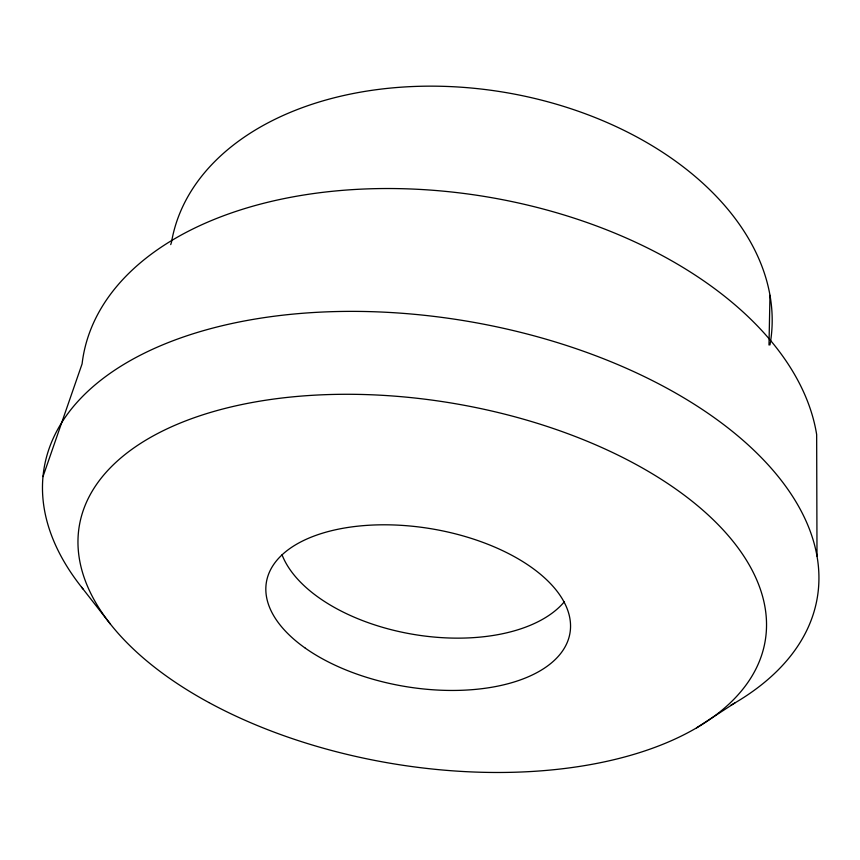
<?xml version="1.0" encoding="UTF-8"?>
<svg xmlns="http://www.w3.org/2000/svg" width="860" height="860" viewBox="0 0 860 860"><rect width="100%" height="100%" fill="white"/><g stroke="black" fill="none" stroke-linecap="round" stroke-linejoin="round"><path stroke-width="1.29" d="M768.99 345.01L769.979 295.302M170.721 244.605L171.538 242.058A303.601 203.229 9.5 0 1 506.4 92.654A303.601 203.229 9.5 0 1 769.958 344.925M43 476.59L82.087 363.887A371.896 224.825 9.5 0 1 444.512 191.275A371.896 224.825 9.5 0 1 816.656 434.579L817 556.14M696.6 727.839L734.913 702.921M81.517 587.09L110.424 624.102M83.087 589.057A391.977 214.774 9.5 0 1 210.904 328.584A391.977 214.774 9.5 0 1 716.821 419.519A391.977 214.774 9.5 0 1 730.559 705.426M564.45 601.624A150.328 82.108 9.5 0 1 414.101 634.497A150.328 82.108 9.5 0 1 282.026 554.786M305.343 648.182A153.886 79.926 9.5 0 0 563.257 649.891A153.886 79.926 9.5 0 0 385.979 524.804A153.886 79.926 9.5 0 0 305.343 648.182M208.916 702.555A347.73 182.685 9.5 0 0 762.938 650.945A347.73 182.685 9.5 0 0 294.894 396.643A347.73 182.685 9.5 0 0 208.916 702.555"/></g></svg>
